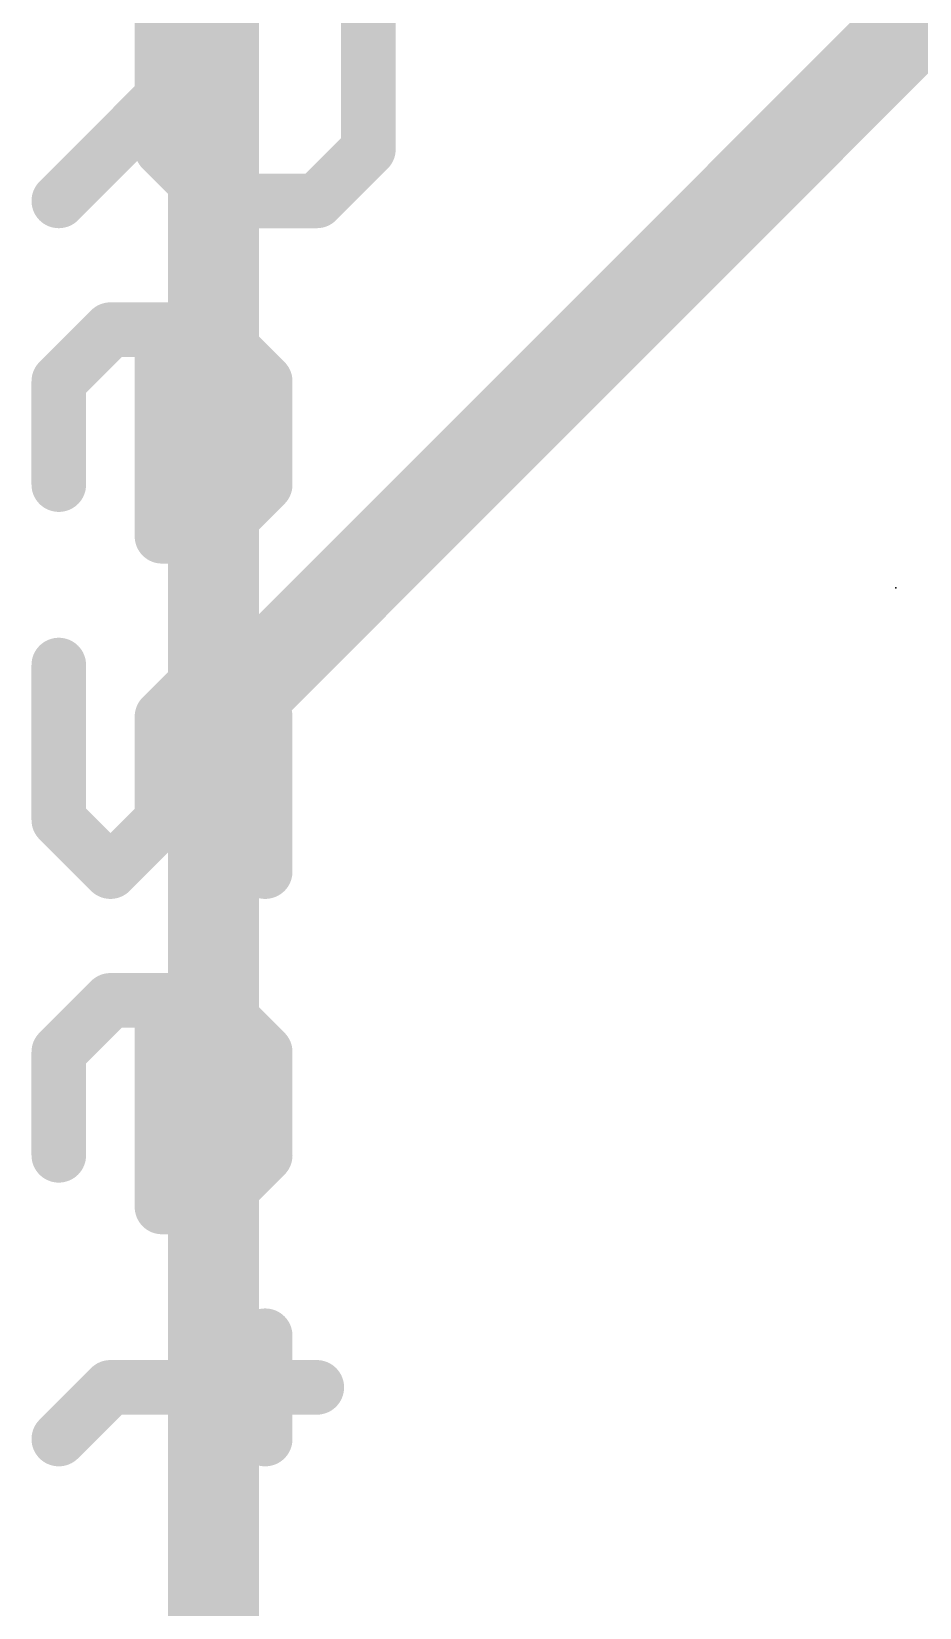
# Model space of a CAD drawing. Extents: x 0 to 108, y -13 to 32.
# Drawn here: x 10.922 to 13.401, y 2.87 to 7.267 of the extents above; entities that cross this region are included whole.
import ezdxf

# ---------------------------------------------------------------- set-up
doc = ezdxf.new("R2010")
doc.units = 0
for name, color, linetype in [('1', 12, 'CONTINUOUS'), ('16', 132, 'CONTINUOUS'), ('21', 41, 'CONTINUOUS'), ('24', 53, 'CONTINUOUS')]:
    doc.layers.add(name, color=color, linetype=linetype)

msp = doc.modelspace()

# ---------------------------------------------------------------- linework, layer by layer
at = {"layer": '1', "const_width": 0.254}
for points in [[(11.43, 5.334), (13.589, 7.493)], [(11.43, 1.27), (11.43, 5.334)]]:
    msp.add_lwpolyline(points, dxfattribs=at)
at = {"layer": '1', "const_width": 0.127}
for points in [[(11.4935, 5.334, 1), (11.3665, 5.334)], [(11.3851, 5.3789, 1), (11.4749, 5.2891)]]:
    msp.add_lwpolyline(points, format="xyb", dxfattribs=at)
at = {"layer": '16', "const_width": 0.254}
msp.add_lwpolyline([(11.43, 1.27), (11.43, 29.21)], dxfattribs=at)
at = {"layer": '21', "const_width": 0.1524}
for points in [[(11.2863, 6.9381), (11.2863, 7.3703)], [(11.8625, 7.3703), (11.8625, 6.9381)], [(11.2863, 7.0822), (10.9982, 6.7941)], [(11.4304, 6.7941), (11.2863, 6.9381)], [(11.8625, 6.9381), (11.7185, 6.7941)], [(11.7185, 6.7941), (11.4304, 6.7941)], [(10.9982, 6.2907), (11.1423, 6.4348)], [(11.1423, 6.4348), (11.4304, 6.4348)], [(11.2863, 5.8585), (11.2863, 6.4348)], [(11.4304, 6.4348), (11.5744, 6.2907)], [(10.9982, 6.0026), (10.9982, 6.2907)], [(11.5744, 6.2907), (11.5744, 6.0026)], [(11.5744, 6.0026), (11.4304, 5.8585)], [(11.4304, 5.8585), (11.2863, 5.8585)], [(10.9982, 5.4992), (10.9982, 5.0671)], [(11.2863, 5.3552), (11.4304, 5.4992)], [(11.4304, 5.4992), (11.5744, 5.3552)], [(11.2863, 5.0671), (11.2863, 5.3552)], [(11.5744, 5.3552), (11.5744, 4.923)], [(10.9982, 5.0671), (11.1423, 4.923)], [(11.1423, 4.923), (11.2863, 5.0671)], [(10.9982, 4.4197), (11.1423, 4.5637)], [(11.1423, 4.5637), (11.4304, 4.5637)], [(11.2863, 3.9875), (11.2863, 4.5637)], [(11.4304, 4.5637), (11.5744, 4.4197)], [(10.9982, 4.1316), (10.9982, 4.4197)], [(11.5744, 4.4197), (11.5744, 4.1316)], [(11.5744, 4.1316), (11.4304, 3.9875)], [(11.4304, 3.9875), (11.2863, 3.9875)], [(11.5744, 3.6282), (11.5744, 3.3401)], [(11.1423, 3.4842), (10.9982, 3.3401)], [(11.7185, 3.4842), (11.1423, 3.4842)]]:
    msp.add_lwpolyline(points, dxfattribs=at)
at = {"layer": '21', "const_width": 0.0762}
for points in [[(11.3133, 7.0552, 1), (11.2594, 7.1091)], [(11.3133, 6.9651, 1), (11.2594, 6.9112)], [(11.8895, 6.9112, 1), (11.8356, 6.9651)], [(11.2482, 6.9381, 1), (11.3244, 6.9381)], [(11.8244, 6.9381, 1), (11.9006, 6.9381)], [(10.9713, 6.821, 1), (11.0251, 6.7671)], [(11.4304, 6.8322, 1), (11.4304, 6.756)], [(11.4034, 6.7671, 1), (11.4573, 6.821)], [(11.6915, 6.821, 1), (11.7454, 6.7671)], [(11.7185, 6.756, 1), (11.7185, 6.8322)], [(11.1423, 6.4729, 1), (11.1423, 6.3967)], [(11.1692, 6.4078, 1), (11.1153, 6.4617)], [(11.3244, 6.4348, 1), (11.2482, 6.4348)], [(11.4573, 6.4617, 1), (11.4034, 6.4078)], [(11.4304, 6.3967, 1), (11.4304, 6.4729)], [(11.0363, 6.2907, 1), (10.9601, 6.2907)], [(10.9713, 6.3176, 1), (11.0251, 6.2638)], [(11.6125, 6.2907, 1), (11.5363, 6.2907)], [(11.5475, 6.2638, 1), (11.6014, 6.3176)], [(11.6014, 5.9757, 1), (11.5475, 6.0295)], [(10.9601, 6.0026, 1), (11.0363, 6.0026)], [(11.5363, 6.0026, 1), (11.6125, 6.0026)], [(11.2863, 5.8966, 1), (11.2863, 5.8204)], [(11.2482, 5.8585, 1), (11.3244, 5.8585)], [(11.4034, 5.8855, 1), (11.4573, 5.8316)], [(11.4304, 5.8204, 1), (11.4304, 5.8966)], [(11.0363, 5.4992, 1), (10.9601, 5.4992)], [(11.4573, 5.5262, 1), (11.4034, 5.4723)], [(11.4573, 5.4723, 1), (11.4034, 5.5262)], [(11.3244, 5.3552, 1), (11.2482, 5.3552)], [(11.2594, 5.3821, 1), (11.3133, 5.3282)], [(11.6125, 5.3552, 1), (11.5363, 5.3552)], [(11.5475, 5.3282, 1), (11.6014, 5.3821)], [(11.0251, 5.094, 1), (10.9713, 5.0401)], [(10.9601, 5.0671, 1), (11.0363, 5.0671)], [(11.2482, 5.0671, 1), (11.3244, 5.0671)], [(11.3133, 5.0401, 1), (11.2594, 5.094)], [(11.1153, 4.95, 1), (11.1692, 4.8961)], [(11.1153, 4.8961, 1), (11.1692, 4.95)], [(11.5363, 4.923, 1), (11.6125, 4.923)], [(11.1423, 4.6018, 1), (11.1423, 4.5256)], [(11.1692, 4.5368, 1), (11.1153, 4.5907)], [(11.3244, 4.5637, 1), (11.2482, 4.5637)], [(11.4573, 4.5907, 1), (11.4034, 4.5368)], [(11.4304, 4.5256, 1), (11.4304, 4.6018)], [(11.0363, 4.4197, 1), (10.9601, 4.4197)], [(10.9713, 4.4466, 1), (11.0251, 4.3927)], [(11.6125, 4.4197, 1), (11.5363, 4.4197)], [(11.5475, 4.3927, 1), (11.6014, 4.4466)], [(11.6014, 4.1046, 1), (11.5475, 4.1585)], [(10.9601, 4.1316, 1), (11.0363, 4.1316)], [(11.5363, 4.1316, 1), (11.6125, 4.1316)], [(11.2863, 4.0256, 1), (11.2863, 3.9494)], [(11.4034, 4.0144, 1), (11.4573, 3.9606)], [(11.4304, 3.9494, 1), (11.4304, 4.0256)], [(11.2482, 3.9875, 1), (11.3244, 3.9875)], [(11.6125, 3.6282, 1), (11.5363, 3.6282)], [(11.1423, 3.5223, 1), (11.1423, 3.4461)], [(11.1692, 3.4572, 1), (11.1153, 3.5111)], [(11.7185, 3.4461, 1), (11.7185, 3.5223)], [(10.9713, 3.367, 1), (11.0251, 3.3132)], [(11.5363, 3.3401, 1), (11.6125, 3.3401)]]:
    msp.add_lwpolyline(points, format="xyb", dxfattribs=at)
at = {"layer": '24'}
msp.add_point((13.335, 5.715), dxfattribs=at)

doc.saveas('drawing.dxf')
